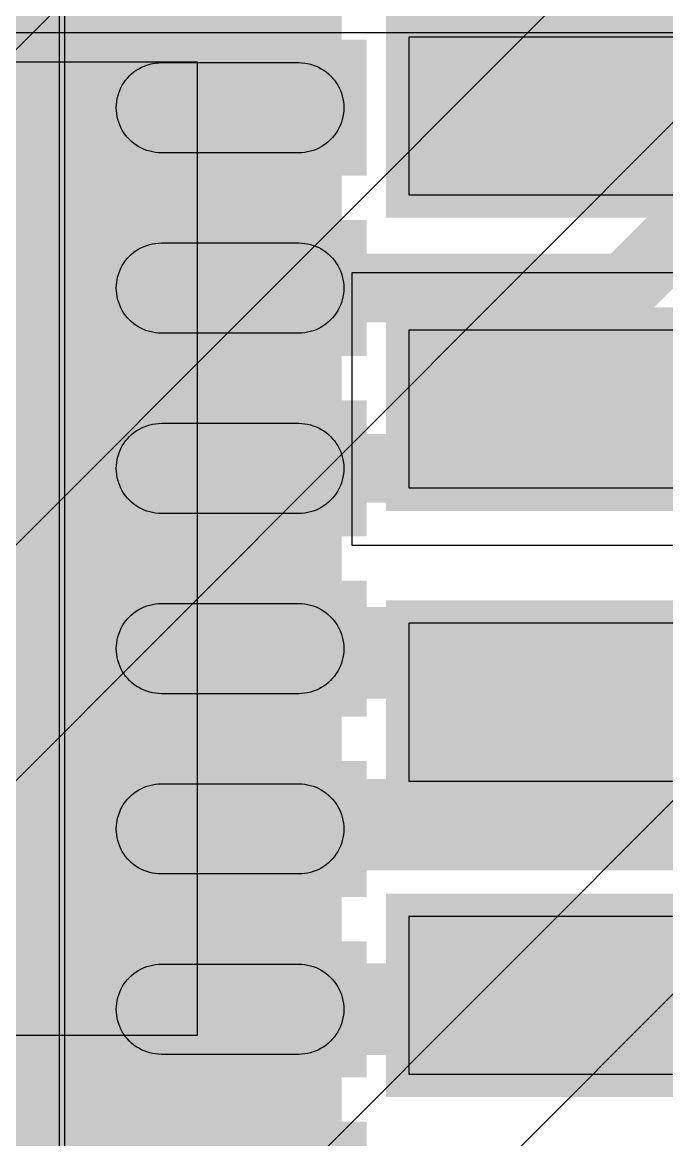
# Model space of a CAD drawing. Header units: inches. Extents: x -11 to 5433, y -4 to 5447.
# Drawn here: x 12.405 to 13.835, y 20.518 to 22.996 of the extents above; entities that cross this region are included whole.
import ezdxf

# ---------------------------------------------------------------- set-up
doc = ezdxf.new("R2010")
doc.units = ezdxf.units.IN
for name, color, linetype in [('Bottom Layer', 5, 'Continuous'), ('Bottom Paste', 16, 'Continuous'), ('Bottom Solder', 6, 'Continuous'), ('Ground', 16, 'Continuous'), ('Power', 76, 'Continuous'), ('Top Layer', 1, 'Continuous'), ('Top Paste', 8, 'Continuous'), ('Top Solder', 216, 'Continuous')]:
    doc.layers.add(name, color=color, linetype=linetype)

# ---------------------------------------------------------------- blocks, each defined once
blk = doc.blocks.new('WQFN_30_EP_2_5_4_5__B_27')
at = {"layer": 'Bottom Layer'}
for points in [[(-1.4524, 0.9), (-1.4524, 1.1), (-0.9474, 1.1), (-0.9474, 0.9)], [(-1.4524, 0.4999), (-1.4524, 0.6999), (-0.9474, 0.6999), (-0.9474, 0.4999)], [(-1.4524, 0.0999), (-1.4524, 0.2999), (-0.9474, 0.2999), (-0.9474, 0.0999)], [(-1.4524, -0.2999), (-1.4524, -0.0999), (-0.9474, -0.0999), (-0.9474, -0.2999)], [(-1.4524, -0.6999), (-1.4524, -0.4999), (-0.9474, -0.4999), (-0.9474, -0.6999)], [(-1.4524, -1.1), (-1.4524, -0.9), (-0.9474, -0.9), (-0.9474, -1.1)]]:
    blk.add_hatch(color=5, dxfattribs=at).paths.add_polyline_path(points)
at = {"layer": 'Bottom Solder'}
for points in [[(-1.5032, 1.2492), (-1.5032, 1.5508), (-0.8966, 1.5508), (-0.8966, 1.2492)], [(-1.5032, 0.8492), (-1.5032, 1.1508), (-0.8966, 1.1508), (-0.8966, 0.8492)], [(-1.5032, 0.4491), (-1.5032, 0.7507), (-0.8966, 0.7507), (-0.8966, 0.4491)], [(-1.5032, 0.0491), (-1.5032, 0.3507), (-0.8966, 0.3507), (-0.8966, 0.0491)], [(-1.5032, -0.3507), (-1.5032, -0.0491), (-0.8966, -0.0491), (-0.8966, -0.3507)], [(-1.5032, -0.7507), (-1.5032, -0.4491), (-0.8966, -0.4491), (-0.8966, -0.7507)], [(-1.5032, -1.1508), (-1.5032, -0.8492), (-0.8966, -0.8492), (-0.8966, -1.1508)]]:
    blk.add_hatch(color=6, dxfattribs=at).paths.add_polyline_path(points)
at = {"layer": 'Bottom Paste'}
for p, q in [((-1.3966, 1.0897), (-1.3907, 1.0924)), ((-1.3907, 1.0924), (-1.3846, 1.0947)), ((-1.3846, 1.0947), (-1.3783, 1.0966)), ((-1.3783, 1.0966), (-1.3719, 1.0981)), ((-1.3719, 1.0981), (-1.3655, 1.0991)), ((-1.3655, 1.0991), (-1.3589, 1.0998)), ((-1.3589, 1.0998), (-1.3524, 1.1)), ((-1.3524, 1.1), (-1.0474, 1.1)), ((-1.0474, 1.1), (-1.0409, 1.0998)), ((-1.0409, 1.0998), (-1.0343, 1.0991)), ((-1.0343, 1.0991), (-1.0279, 1.0981)), ((-1.0279, 1.0981), (-1.0215, 1.0966)), ((-1.0215, 1.0966), (-1.0152, 1.0947)), ((-1.0152, 1.0947), (-1.0091, 1.0924)), ((-1.0091, 1.0924), (-1.0032, 1.0897)), ((-1.4317, 1.0609), (-1.4276, 1.0659)), ((-1.4276, 1.0659), (-1.4231, 1.0707)), ((-1.4231, 1.0707), (-1.4183, 1.0752)), ((-1.4183, 1.0752), (-1.4133, 1.0793)), ((-1.4133, 1.0793), (-1.4079, 1.0831)), ((-1.4079, 1.0831), (-1.4024, 1.0866)), ((-1.4024, 1.0866), (-1.3966, 1.0897)), ((-1.0032, 1.0897), (-0.9974, 1.0866)), ((-0.9974, 1.0866), (-0.9918, 1.0831)), ((-0.9918, 1.0831), (-0.9865, 1.0793)), ((-0.9865, 1.0793), (-0.9815, 1.0752)), ((-0.9815, 1.0752), (-0.9767, 1.0707)), ((-0.9767, 1.0707), (-0.9722, 1.0659)), ((-0.9722, 1.0659), (-0.9681, 1.0609)), ((-1.4448, 1.0383), (-1.4421, 1.0442)), ((-1.4421, 1.0442), (-1.439, 1.05)), ((-1.439, 1.05), (-1.4355, 1.0555)), ((-1.4355, 1.0555), (-1.4317, 1.0609)), ((-0.9681, 1.0609), (-0.9643, 1.0555)), ((-0.9643, 1.0555), (-0.9608, 1.05)), ((-0.9608, 1.05), (-0.9577, 1.0442)), ((-0.9577, 1.0442), (-0.955, 1.0383)), ((-1.4515, 1.0131), (-1.4505, 1.0195)), ((-1.4505, 1.0195), (-1.449, 1.0259)), ((-1.449, 1.0259), (-1.4471, 1.0322)), ((-1.4471, 1.0322), (-1.4448, 1.0383)), ((-0.955, 1.0383), (-0.9527, 1.0322)), ((-0.9527, 1.0322), (-0.9508, 1.0259)), ((-0.9508, 1.0259), (-0.9493, 1.0195)), ((-0.9493, 1.0195), (-0.9483, 1.0131)), ((-1.4524, 1), (-1.4522, 1.0065)), ((-1.4522, 0.9935), (-1.4524, 1)), ((-1.4522, 1.0065), (-1.4515, 1.0131)), ((-1.4515, 0.9869), (-1.4522, 0.9935)), ((-0.9483, 1.0131), (-0.9476, 1.0065)), ((-0.9476, 0.9935), (-0.9483, 0.9869)), ((-0.9476, 1.0065), (-0.9474, 1)), ((-0.9474, 1), (-0.9476, 0.9935)), ((-0.9476, 0.9935), (-0.9476, 0.9935)), ((-1.4505, 0.9805), (-1.4515, 0.9869)), ((-1.449, 0.9741), (-1.4505, 0.9805)), ((-1.4471, 0.9678), (-1.449, 0.9741)), ((-1.4448, 0.9617), (-1.4471, 0.9678)), ((-0.9527, 0.9678), (-0.955, 0.9617)), ((-0.9508, 0.9741), (-0.9527, 0.9678)), ((-0.9493, 0.9805), (-0.9508, 0.9741)), ((-0.9483, 0.9869), (-0.9493, 0.9805)), ((-1.4421, 0.9558), (-1.4448, 0.9617)), ((-1.439, 0.95), (-1.4421, 0.9558)), ((-1.4355, 0.9444), (-1.439, 0.95)), ((-1.4317, 0.9391), (-1.4355, 0.9444)), ((-0.9643, 0.9444), (-0.9681, 0.9391)), ((-0.9608, 0.95), (-0.9643, 0.9444)), ((-0.9577, 0.9558), (-0.9608, 0.95)), ((-0.955, 0.9617), (-0.9577, 0.9558)), ((-1.4276, 0.9341), (-1.4317, 0.9391)), ((-1.4231, 0.9293), (-1.4276, 0.9341)), ((-1.4183, 0.9248), (-1.4231, 0.9293)), ((-1.4133, 0.9207), (-1.4183, 0.9248)), ((-1.4079, 0.9169), (-1.4133, 0.9207)), ((-0.9865, 0.9207), (-0.9918, 0.9169)), ((-0.9815, 0.9248), (-0.9865, 0.9207)), ((-0.9767, 0.9293), (-0.9815, 0.9248)), ((-0.9722, 0.9341), (-0.9767, 0.9293)), ((-0.9681, 0.9391), (-0.9722, 0.9341)), ((-1.4024, 0.9134), (-1.4079, 0.9169)), ((-1.3966, 0.9103), (-1.4024, 0.9134)), ((-1.3907, 0.9076), (-1.3966, 0.9103)), ((-1.3846, 0.9053), (-1.3907, 0.9076)), ((-1.3783, 0.9034), (-1.3846, 0.9053)), ((-1.3719, 0.9019), (-1.3783, 0.9034)), ((-1.3655, 0.9009), (-1.3719, 0.9019)), ((-1.3589, 0.9002), (-1.3655, 0.9009)), ((-1.3524, 0.9), (-1.3589, 0.9002)), ((-1.0474, 0.9), (-1.3524, 0.9)), ((-1.0409, 0.9002), (-1.0474, 0.9)), ((-1.0343, 0.9009), (-1.0409, 0.9002)), ((-1.0279, 0.9019), (-1.0343, 0.9009)), ((-1.0215, 0.9034), (-1.0279, 0.9019)), ((-1.0152, 0.9053), (-1.0215, 0.9034)), ((-1.0091, 0.9076), (-1.0152, 0.9053)), ((-1.0032, 0.9103), (-1.0091, 0.9076)), ((-0.9974, 0.9134), (-1.0032, 0.9103)), ((-0.9918, 0.9169), (-0.9974, 0.9134)), ((-1.3907, 0.6923), (-1.3846, 0.6946)), ((-1.3846, 0.6946), (-1.3783, 0.6965)), ((-1.3783, 0.6965), (-1.3719, 0.698)), ((-1.3719, 0.698), (-1.3655, 0.6991)), ((-1.3655, 0.6991), (-1.3589, 0.6997)), ((-1.3589, 0.6997), (-1.3524, 0.6999)), ((-1.3524, 0.6999), (-1.0474, 0.6999)), ((-1.0474, 0.6999), (-1.0409, 0.6997)), ((-1.0409, 0.6997), (-1.0343, 0.6991)), ((-1.0343, 0.6991), (-1.0279, 0.698)), ((-1.0279, 0.698), (-1.0215, 0.6965)), ((-1.0215, 0.6965), (-1.0152, 0.6946)), ((-1.0152, 0.6946), (-1.0091, 0.6923)), ((-1.4276, 0.6659), (-1.4231, 0.6707)), ((-1.4231, 0.6707), (-1.4183, 0.6751)), ((-1.4183, 0.6751), (-1.4133, 0.6793)), ((-1.4133, 0.6793), (-1.4079, 0.6831)), ((-1.4079, 0.6831), (-1.4024, 0.6866)), ((-1.4024, 0.6866), (-1.3966, 0.6896)), ((-1.3966, 0.6896), (-1.3907, 0.6923)), ((-1.0091, 0.6923), (-1.0032, 0.6896)), ((-1.0032, 0.6896), (-0.9974, 0.6866)), ((-0.9974, 0.6866), (-0.9918, 0.6831)), ((-0.9918, 0.6831), (-0.9865, 0.6793)), ((-0.9865, 0.6793), (-0.9815, 0.6751)), ((-0.9815, 0.6751), (-0.9767, 0.6707)), ((-0.9767, 0.6707), (-0.9722, 0.6659)), ((-1.4421, 0.6442), (-1.439, 0.6499)), ((-1.439, 0.6499), (-1.4355, 0.6555)), ((-1.4355, 0.6555), (-1.4317, 0.6608)), ((-1.4317, 0.6608), (-1.4276, 0.6659)), ((-0.9722, 0.6659), (-0.9681, 0.6608)), ((-0.9681, 0.6608), (-0.9643, 0.6555)), ((-0.9643, 0.6555), (-0.9608, 0.6499)), ((-0.9608, 0.6499), (-0.9577, 0.6442)), ((-1.4505, 0.6195), (-1.449, 0.6258)), ((-1.449, 0.6258), (-1.4471, 0.6321)), ((-1.4471, 0.6321), (-1.4448, 0.6382)), ((-1.4448, 0.6382), (-1.4421, 0.6442)), ((-0.9577, 0.6442), (-0.955, 0.6382)), ((-0.955, 0.6382), (-0.9527, 0.6321)), ((-0.9527, 0.6321), (-0.9508, 0.6258)), ((-0.9508, 0.6258), (-0.9493, 0.6195)), ((-1.4524, 0.5999), (-1.4522, 0.6065)), ((-1.4522, 0.5934), (-1.4524, 0.5999)), ((-1.4522, 0.6065), (-1.4515, 0.613)), ((-1.4515, 0.613), (-1.4505, 0.6195)), ((-0.9493, 0.6195), (-0.9483, 0.613)), ((-0.9483, 0.613), (-0.9483, 0.613)), ((-0.9483, 0.613), (-0.9476, 0.6065)), ((-0.9476, 0.6065), (-0.9474, 0.5999)), ((-0.9474, 0.5999), (-0.9476, 0.5934)), ((-1.4515, 0.5869), (-1.4522, 0.5934)), ((-1.4505, 0.5804), (-1.4515, 0.5869)), ((-1.449, 0.5741), (-1.4505, 0.5804)), ((-1.4471, 0.5678), (-1.449, 0.5741)), ((-0.9508, 0.5741), (-0.9527, 0.5678)), ((-0.9493, 0.5804), (-0.9508, 0.5741)), ((-0.9483, 0.5869), (-0.9493, 0.5804)), ((-0.9476, 0.5934), (-0.9483, 0.5869)), ((-1.4448, 0.5617), (-1.4471, 0.5678)), ((-1.4421, 0.5557), (-1.4448, 0.5617)), ((-1.439, 0.55), (-1.4421, 0.5557)), ((-1.4355, 0.5444), (-1.439, 0.55)), ((-0.9608, 0.5499), (-0.9643, 0.5444)), ((-0.9577, 0.5557), (-0.9608, 0.5499)), ((-0.955, 0.5617), (-0.9577, 0.5557)), ((-0.9527, 0.5678), (-0.955, 0.5617)), ((-1.4317, 0.5391), (-1.4355, 0.5444)), ((-1.4276, 0.534), (-1.4317, 0.5391)), ((-1.4231, 0.5292), (-1.4276, 0.534)), ((-1.4183, 0.5248), (-1.4231, 0.5292)), ((-1.4133, 0.5206), (-1.4183, 0.5248)), ((-1.4079, 0.5168), (-1.4133, 0.5206)), ((-0.9865, 0.5206), (-0.9918, 0.5168)), ((-0.9815, 0.5248), (-0.9865, 0.5206)), ((-0.9767, 0.5292), (-0.9815, 0.5248)), ((-0.9722, 0.534), (-0.9767, 0.5292)), ((-0.9681, 0.5391), (-0.9722, 0.534)), ((-0.9643, 0.5444), (-0.9681, 0.5391)), ((-1.4024, 0.5133), (-1.4079, 0.5168)), ((-1.3966, 0.5103), (-1.4024, 0.5133)), ((-1.3907, 0.5076), (-1.3966, 0.5103)), ((-1.3846, 0.5053), (-1.3907, 0.5076)), ((-1.3783, 0.5034), (-1.3846, 0.5053)), ((-1.3719, 0.5019), (-1.3783, 0.5034)), ((-1.3655, 0.5008), (-1.3719, 0.5019)), ((-1.3589, 0.5002), (-1.3655, 0.5008)), ((-1.3524, 0.4999), (-1.3589, 0.5002)), ((-1.0474, 0.4999), (-1.3524, 0.4999)), ((-1.0409, 0.5002), (-1.0474, 0.4999)), ((-1.0343, 0.5008), (-1.0409, 0.5002)), ((-1.0279, 0.5019), (-1.0343, 0.5008)), ((-1.0215, 0.5034), (-1.0279, 0.5019)), ((-1.0152, 0.5053), (-1.0215, 0.5034)), ((-1.0091, 0.5076), (-1.0152, 0.5053)), ((-1.0032, 0.5103), (-1.0091, 0.5076)), ((-0.9974, 0.5133), (-1.0032, 0.5103)), ((-0.9918, 0.5168), (-0.9974, 0.5133)), ((-1.3783, 0.2965), (-1.3719, 0.298)), ((-1.3719, 0.298), (-1.3655, 0.299)), ((-1.3655, 0.299), (-1.3589, 0.2997)), ((-1.3589, 0.2997), (-1.3524, 0.2999)), ((-1.3524, 0.2999), (-1.0474, 0.2999)), ((-1.0474, 0.2999), (-1.0409, 0.2997)), ((-1.0409, 0.2997), (-1.0343, 0.299)), ((-1.0343, 0.299), (-1.0279, 0.298)), ((-1.0279, 0.298), (-1.0215, 0.2965)), ((-1.4231, 0.2706), (-1.4183, 0.2751)), ((-1.4183, 0.2751), (-1.4133, 0.2792)), ((-1.4133, 0.2792), (-1.4079, 0.283)), ((-1.4079, 0.283), (-1.4024, 0.2865)), ((-1.4024, 0.2865), (-1.3966, 0.2896)), ((-1.3966, 0.2896), (-1.3907, 0.2923)), ((-1.3907, 0.2923), (-1.3846, 0.2946)), ((-1.3846, 0.2946), (-1.3783, 0.2965)), ((-1.0215, 0.2965), (-1.0152, 0.2946)), ((-1.0152, 0.2946), (-1.0091, 0.2923)), ((-1.0091, 0.2923), (-1.0032, 0.2896)), ((-1.0032, 0.2896), (-0.9974, 0.2865)), ((-0.9974, 0.2865), (-0.9918, 0.283)), ((-0.9918, 0.283), (-0.9865, 0.2792)), ((-0.9865, 0.2792), (-0.9815, 0.2751)), ((-0.9815, 0.2751), (-0.9767, 0.2706)), ((-1.4421, 0.2441), (-1.439, 0.2499)), ((-1.439, 0.2499), (-1.4355, 0.2554)), ((-1.4355, 0.2554), (-1.4317, 0.2608)), ((-1.4317, 0.2608), (-1.4276, 0.2658)), ((-1.4276, 0.2658), (-1.4231, 0.2706)), ((-0.9767, 0.2706), (-0.9722, 0.2658)), ((-0.9722, 0.2658), (-0.9681, 0.2608)), ((-0.9681, 0.2608), (-0.9643, 0.2554)), ((-0.9643, 0.2554), (-0.9608, 0.2499)), ((-0.9608, 0.2499), (-0.9577, 0.2441)), ((-1.4505, 0.2194), (-1.449, 0.2258)), ((-1.449, 0.2258), (-1.4471, 0.2321)), ((-1.4471, 0.2321), (-1.4448, 0.2382)), ((-1.4448, 0.2382), (-1.4421, 0.2441)), ((-0.9577, 0.2441), (-0.955, 0.2382)), ((-0.955, 0.2382), (-0.9527, 0.2321)), ((-0.9527, 0.2321), (-0.9508, 0.2258)), ((-0.9508, 0.2258), (-0.9493, 0.2194)), ((-1.4524, 0.1999), (-1.4522, 0.2064)), ((-1.4522, 0.1934), (-1.4524, 0.1999)), ((-1.4522, 0.2064), (-1.4515, 0.213)), ((-1.4515, 0.213), (-1.4505, 0.2194)), ((-0.9493, 0.2194), (-0.9483, 0.213)), ((-0.9483, 0.213), (-0.9483, 0.213)), ((-0.9483, 0.213), (-0.9476, 0.2064)), ((-0.9476, 0.2064), (-0.9474, 0.1999)), ((-0.9474, 0.1999), (-0.9476, 0.1934)), ((-1.4515, 0.1868), (-1.4522, 0.1934)), ((-1.4505, 0.1804), (-1.4515, 0.1868)), ((-1.449, 0.174), (-1.4505, 0.1804)), ((-1.4471, 0.1677), (-1.449, 0.174)), ((-0.9508, 0.174), (-0.9527, 0.1677)), ((-0.9493, 0.1804), (-0.9508, 0.174)), ((-0.9483, 0.1868), (-0.9493, 0.1804)), ((-0.9476, 0.1934), (-0.9483, 0.1868)), ((-1.4448, 0.1616), (-1.4471, 0.1677)), ((-1.4421, 0.1557), (-1.4448, 0.1616)), ((-1.439, 0.1499), (-1.4421, 0.1557)), ((-1.4355, 0.1443), (-1.439, 0.1499)), ((-0.9608, 0.1499), (-0.9643, 0.1443)), ((-0.9577, 0.1557), (-0.9608, 0.1499)), ((-0.955, 0.1616), (-0.9577, 0.1557)), ((-0.9527, 0.1677), (-0.955, 0.1616)), ((-1.4317, 0.139), (-1.4355, 0.1443)), ((-1.4276, 0.134), (-1.4317, 0.139)), ((-1.4231, 0.1292), (-1.4276, 0.134)), ((-1.4183, 0.1247), (-1.4231, 0.1292)), ((-1.4133, 0.1206), (-1.4183, 0.1247)), ((-0.9815, 0.1247), (-0.9865, 0.1206)), ((-0.9767, 0.1292), (-0.9815, 0.1247)), ((-0.9722, 0.134), (-0.9767, 0.1292)), ((-0.9681, 0.139), (-0.9722, 0.134)), ((-0.9643, 0.1443), (-0.9681, 0.139)), ((-1.4079, 0.1168), (-1.4133, 0.1206)), ((-1.4024, 0.1133), (-1.4079, 0.1168)), ((-1.3966, 0.1102), (-1.4024, 0.1133)), ((-1.3907, 0.1075), (-1.3966, 0.1102)), ((-1.3846, 0.1052), (-1.3907, 0.1075)), ((-1.3783, 0.1033), (-1.3846, 0.1052)), ((-1.3719, 0.1018), (-1.3783, 0.1033)), ((-1.3655, 0.1008), (-1.3719, 0.1018)), ((-1.3589, 0.1001), (-1.3655, 0.1008)), ((-1.3524, 0.0999), (-1.3589, 0.1001)), ((-1.0474, 0.0999), (-1.3524, 0.0999)), ((-1.0409, 0.1001), (-1.0474, 0.0999)), ((-1.0343, 0.1008), (-1.0409, 0.1001)), ((-1.0279, 0.1018), (-1.0343, 0.1008)), ((-1.0215, 0.1033), (-1.0279, 0.1018)), ((-1.0152, 0.1052), (-1.0215, 0.1033)), ((-1.0091, 0.1075), (-1.0152, 0.1052)), ((-1.0032, 0.1102), (-1.0091, 0.1075)), ((-0.9974, 0.1133), (-1.0032, 0.1102)), ((-0.9918, 0.1168), (-0.9974, 0.1133)), ((-0.9865, 0.1206), (-0.9918, 0.1168)), ((-1.4183, -0.1247), (-1.4133, -0.1206)), ((-1.4133, -0.1206), (-1.4079, -0.1168)), ((-1.4079, -0.1168), (-1.4024, -0.1133)), ((-1.4024, -0.1133), (-1.3966, -0.1102)), ((-1.3966, -0.1102), (-1.3907, -0.1075)), ((-1.3907, -0.1075), (-1.3846, -0.1052)), ((-1.3846, -0.1052), (-1.3783, -0.1033)), ((-1.3783, -0.1033), (-1.3719, -0.1018)), ((-1.3719, -0.1018), (-1.3655, -0.1008)), ((-1.3655, -0.1008), (-1.3589, -0.1001)), ((-1.3589, -0.1001), (-1.3524, -0.0999)), ((-1.3524, -0.0999), (-1.0474, -0.0999)), ((-1.0474, -0.0999), (-1.0409, -0.1001)), ((-1.0409, -0.1001), (-1.0343, -0.1008)), ((-1.0343, -0.1008), (-1.0279, -0.1018)), ((-1.0279, -0.1018), (-1.0215, -0.1033)), ((-1.0215, -0.1033), (-1.0152, -0.1052)), ((-1.0152, -0.1052), (-1.0091, -0.1075)), ((-1.0091, -0.1075), (-1.0032, -0.1102)), ((-1.0032, -0.1102), (-0.9974, -0.1133)), ((-0.9974, -0.1133), (-0.9918, -0.1168)), ((-0.9918, -0.1168), (-0.9865, -0.1206)), ((-0.9865, -0.1206), (-0.9815, -0.1247)), ((-1.439, -0.1499), (-1.4355, -0.1443)), ((-1.4355, -0.1443), (-1.4317, -0.139)), ((-1.4317, -0.139), (-1.4276, -0.134)), ((-1.4276, -0.134), (-1.4231, -0.1292)), ((-1.4231, -0.1292), (-1.4183, -0.1247)), ((-0.9815, -0.1247), (-0.9767, -0.1292)), ((-0.9767, -0.1292), (-0.9722, -0.134)), ((-0.9722, -0.134), (-0.9681, -0.139)), ((-0.9681, -0.139), (-0.9643, -0.1443)), ((-0.9643, -0.1443), (-0.9608, -0.1499)), ((-1.449, -0.174), (-1.4471, -0.1677)), ((-1.4471, -0.1677), (-1.4448, -0.1616)), ((-1.4448, -0.1616), (-1.4421, -0.1557)), ((-1.4421, -0.1557), (-1.439, -0.1499)), ((-0.9608, -0.1499), (-0.9577, -0.1557)), ((-0.9577, -0.1557), (-0.955, -0.1616)), ((-0.955, -0.1616), (-0.9527, -0.1677)), ((-0.9527, -0.1677), (-0.9508, -0.174)), ((-1.4524, -0.1999), (-1.4522, -0.1934)), ((-1.4522, -0.1934), (-1.4515, -0.1868)), ((-1.4515, -0.1868), (-1.4505, -0.1804)), ((-1.4505, -0.1804), (-1.449, -0.174)), ((-0.9508, -0.174), (-0.9493, -0.1804)), ((-0.9493, -0.1804), (-0.9483, -0.1868)), ((-0.9483, -0.1868), (-0.9476, -0.1934)), ((-0.9476, -0.1934), (-0.9474, -0.1999)), ((-1.4522, -0.2064), (-1.4524, -0.1999)), ((-1.4515, -0.213), (-1.4522, -0.2064)), ((-1.4505, -0.2194), (-1.4515, -0.213)), ((-1.449, -0.2258), (-1.4505, -0.2194)), ((-0.9493, -0.2194), (-0.9508, -0.2258)), ((-0.9483, -0.213), (-0.9493, -0.2194)), ((-0.9476, -0.2064), (-0.9483, -0.213)), ((-0.9474, -0.1999), (-0.9476, -0.2064)), ((-0.9476, -0.2064), (-0.9476, -0.2064)), ((-1.4471, -0.2321), (-1.449, -0.2258)), ((-1.4448, -0.2382), (-1.4471, -0.2321)), ((-1.4421, -0.2441), (-1.4448, -0.2382)), ((-1.439, -0.2499), (-1.4421, -0.2441)), ((-0.9577, -0.2441), (-0.9608, -0.2499)), ((-0.955, -0.2382), (-0.9577, -0.2441)), ((-0.9527, -0.2321), (-0.955, -0.2382)), ((-0.9508, -0.2258), (-0.9527, -0.2321)), ((-1.4355, -0.2554), (-1.439, -0.2499)), ((-1.4317, -0.2608), (-1.4355, -0.2554)), ((-1.4276, -0.2658), (-1.4317, -0.2608)), ((-1.4231, -0.2706), (-1.4276, -0.2658)), ((-1.4183, -0.2751), (-1.4231, -0.2706)), ((-0.9767, -0.2706), (-0.9815, -0.2751)), ((-0.9722, -0.2658), (-0.9767, -0.2706)), ((-0.9681, -0.2608), (-0.9722, -0.2658)), ((-0.9643, -0.2554), (-0.9681, -0.2608)), ((-0.9608, -0.2499), (-0.9643, -0.2554)), ((-1.4133, -0.2792), (-1.4183, -0.2751)), ((-1.4079, -0.283), (-1.4133, -0.2792)), ((-1.4024, -0.2865), (-1.4079, -0.283)), ((-1.3966, -0.2896), (-1.4024, -0.2865)), ((-1.3907, -0.2923), (-1.3966, -0.2896)), ((-1.3846, -0.2946), (-1.3907, -0.2923)), ((-1.3783, -0.2965), (-1.3846, -0.2946)), ((-1.3719, -0.298), (-1.3783, -0.2965)), ((-1.0215, -0.2965), (-1.0279, -0.298)), ((-1.0152, -0.2946), (-1.0215, -0.2965)), ((-1.0091, -0.2923), (-1.0152, -0.2946)), ((-1.0032, -0.2896), (-1.0091, -0.2923)), ((-0.9974, -0.2865), (-1.0032, -0.2896)), ((-0.9918, -0.283), (-0.9974, -0.2865)), ((-0.9865, -0.2792), (-0.9918, -0.283)), ((-0.9815, -0.2751), (-0.9865, -0.2792)), ((-1.3655, -0.299), (-1.3719, -0.298)), ((-1.3589, -0.2997), (-1.3655, -0.299)), ((-1.3524, -0.2999), (-1.3589, -0.2997)), ((-1.0474, -0.2999), (-1.3524, -0.2999)), ((-1.0409, -0.2997), (-1.0474, -0.2999)), ((-1.0343, -0.299), (-1.0409, -0.2997)), ((-1.0279, -0.298), (-1.0343, -0.299)), ((-1.4133, -0.5206), (-1.4079, -0.5168)), ((-1.4079, -0.5168), (-1.4024, -0.5133)), ((-1.4024, -0.5133), (-1.3966, -0.5103)), ((-1.3966, -0.5103), (-1.3907, -0.5076)), ((-1.3907, -0.5076), (-1.3846, -0.5053)), ((-1.3846, -0.5053), (-1.3783, -0.5034)), ((-1.3783, -0.5034), (-1.3719, -0.5019)), ((-1.3719, -0.5019), (-1.3655, -0.5008)), ((-1.3655, -0.5008), (-1.3589, -0.5002)), ((-1.3589, -0.5002), (-1.3524, -0.4999)), ((-1.3524, -0.4999), (-1.0474, -0.4999)), ((-1.0474, -0.4999), (-1.0409, -0.5002)), ((-1.0409, -0.5002), (-1.0343, -0.5008)), ((-1.0343, -0.5008), (-1.0279, -0.5019)), ((-1.0279, -0.5019), (-1.0215, -0.5034)), ((-1.0215, -0.5034), (-1.0152, -0.5053)), ((-1.0152, -0.5053), (-1.0091, -0.5076)), ((-1.0091, -0.5076), (-1.0032, -0.5103)), ((-1.0032, -0.5103), (-0.9974, -0.5133)), ((-0.9974, -0.5133), (-0.9918, -0.5168)), ((-0.9918, -0.5168), (-0.9865, -0.5206)), ((-1.439, -0.55), (-1.4355, -0.5444)), ((-1.4355, -0.5444), (-1.4317, -0.5391)), ((-1.4317, -0.5391), (-1.4276, -0.534)), ((-1.4276, -0.534), (-1.4231, -0.5292)), ((-1.4231, -0.5292), (-1.4183, -0.5248)), ((-1.4183, -0.5248), (-1.4133, -0.5206)), ((-0.9865, -0.5206), (-0.9815, -0.5248)), ((-0.9815, -0.5248), (-0.9767, -0.5292)), ((-0.9767, -0.5292), (-0.9722, -0.534)), ((-0.9722, -0.534), (-0.9681, -0.5391)), ((-0.9681, -0.5391), (-0.9643, -0.5444)), ((-0.9643, -0.5444), (-0.9608, -0.55)), ((-1.449, -0.5741), (-1.4471, -0.5678)), ((-1.4471, -0.5678), (-1.4448, -0.5617)), ((-1.4448, -0.5617), (-1.4421, -0.5557)), ((-1.4421, -0.5557), (-1.439, -0.55)), ((-0.9608, -0.55), (-0.9577, -0.5557)), ((-0.9577, -0.5557), (-0.955, -0.5617)), ((-0.955, -0.5617), (-0.9527, -0.5678)), ((-0.9527, -0.5678), (-0.9508, -0.5741)), ((-1.4524, -0.5999), (-1.4522, -0.5934)), ((-1.4522, -0.5934), (-1.4515, -0.5869)), ((-1.4515, -0.5869), (-1.4505, -0.5804)), ((-1.4505, -0.5804), (-1.449, -0.5741)), ((-0.9508, -0.5741), (-0.9493, -0.5804)), ((-0.9493, -0.5804), (-0.9483, -0.5869)), ((-0.9483, -0.5869), (-0.9483, -0.5869)), ((-0.9483, -0.5869), (-0.9476, -0.5934)), ((-0.9476, -0.5934), (-0.9474, -0.5999)), ((-1.4522, -0.6065), (-1.4524, -0.5999)), ((-1.4515, -0.613), (-1.4522, -0.6065)), ((-1.4505, -0.6195), (-1.4515, -0.613)), ((-1.449, -0.6258), (-1.4505, -0.6195)), ((-0.9493, -0.6195), (-0.9508, -0.6258)), ((-0.9483, -0.613), (-0.9493, -0.6195)), ((-0.9476, -0.6065), (-0.9483, -0.613)), ((-0.9474, -0.5999), (-0.9476, -0.6065)), ((-1.4471, -0.6321), (-1.449, -0.6258)), ((-1.4448, -0.6382), (-1.4471, -0.6321)), ((-1.4421, -0.6442), (-1.4448, -0.6382)), ((-1.439, -0.6499), (-1.4421, -0.6442)), ((-0.9577, -0.6442), (-0.9608, -0.65)), ((-0.955, -0.6382), (-0.9577, -0.6442)), ((-0.9527, -0.6321), (-0.955, -0.6382)), ((-0.9508, -0.6258), (-0.9527, -0.6321)), ((-1.4355, -0.6555), (-1.439, -0.6499)), ((-1.4317, -0.6608), (-1.4355, -0.6555)), ((-1.4276, -0.6659), (-1.4317, -0.6608)), ((-1.4231, -0.6707), (-1.4276, -0.6659)), ((-0.9722, -0.6659), (-0.9767, -0.6707)), ((-0.9681, -0.6608), (-0.9722, -0.6659)), ((-0.9643, -0.6555), (-0.9681, -0.6608)), ((-0.9608, -0.65), (-0.9643, -0.6555)), ((-1.4183, -0.6751), (-1.4231, -0.6707)), ((-1.4133, -0.6793), (-1.4183, -0.6751)), ((-1.4079, -0.6831), (-1.4133, -0.6793)), ((-1.4024, -0.6866), (-1.4079, -0.6831)), ((-1.3966, -0.6896), (-1.4024, -0.6866)), ((-1.3907, -0.6923), (-1.3966, -0.6896)), ((-1.3846, -0.6946), (-1.3907, -0.6923)), ((-1.0091, -0.6923), (-1.0152, -0.6946)), ((-1.0032, -0.6896), (-1.0091, -0.6923)), ((-0.9974, -0.6866), (-1.0032, -0.6896)), ((-0.9918, -0.6831), (-0.9974, -0.6866)), ((-0.9865, -0.6793), (-0.9918, -0.6831)), ((-0.9815, -0.6751), (-0.9865, -0.6793)), ((-0.9767, -0.6707), (-0.9815, -0.6751)), ((-1.3783, -0.6965), (-1.3846, -0.6946)), ((-1.3719, -0.698), (-1.3783, -0.6965)), ((-1.3655, -0.6991), (-1.3719, -0.698)), ((-1.3589, -0.6997), (-1.3655, -0.6991)), ((-1.3524, -0.6999), (-1.3589, -0.6997)), ((-1.0474, -0.6999), (-1.3524, -0.6999)), ((-1.0409, -0.6997), (-1.0474, -0.6999)), ((-1.0343, -0.6991), (-1.0409, -0.6997)), ((-1.0279, -0.698), (-1.0343, -0.6991)), ((-1.0215, -0.6965), (-1.0279, -0.698)), ((-1.0152, -0.6946), (-1.0215, -0.6965)), ((-1.4133, -0.9207), (-1.4079, -0.9169)), ((-1.4079, -0.9169), (-1.4024, -0.9134)), ((-1.4024, -0.9134), (-1.3966, -0.9103)), ((-1.3966, -0.9103), (-1.3907, -0.9076)), ((-1.3907, -0.9076), (-1.3846, -0.9053)), ((-1.3846, -0.9053), (-1.3783, -0.9034)), ((-1.3783, -0.9034), (-1.3719, -0.9019)), ((-1.3719, -0.9019), (-1.3655, -0.9009)), ((-1.3655, -0.9009), (-1.3589, -0.9002)), ((-1.3589, -0.9002), (-1.3524, -0.9)), ((-1.3524, -0.9), (-1.0474, -0.9)), ((-1.0474, -0.9), (-1.0409, -0.9002)), ((-1.0409, -0.9002), (-1.0343, -0.9009)), ((-1.0343, -0.9009), (-1.0279, -0.9019)), ((-1.0279, -0.9019), (-1.0215, -0.9034)), ((-1.0215, -0.9034), (-1.0152, -0.9053)), ((-1.0152, -0.9053), (-1.0091, -0.9076)), ((-1.0091, -0.9076), (-1.0032, -0.9103)), ((-1.0032, -0.9103), (-0.9974, -0.9134)), ((-0.9974, -0.9134), (-0.9918, -0.9169)), ((-0.9918, -0.9169), (-0.9865, -0.9207)), ((-1.4355, -0.9444), (-1.4317, -0.9391)), ((-1.4317, -0.9391), (-1.4276, -0.9341)), ((-1.4276, -0.9341), (-1.4231, -0.9293)), ((-1.4231, -0.9293), (-1.4183, -0.9248)), ((-1.4183, -0.9248), (-1.4133, -0.9207)), ((-0.9865, -0.9207), (-0.9815, -0.9248)), ((-0.9815, -0.9248), (-0.9767, -0.9293)), ((-0.9767, -0.9293), (-0.9722, -0.9341)), ((-0.9722, -0.9341), (-0.9681, -0.9391)), ((-0.9681, -0.9391), (-0.9643, -0.9444)), ((-1.4471, -0.9678), (-1.4448, -0.9617)), ((-1.4448, -0.9617), (-1.4421, -0.9558)), ((-1.4421, -0.9558), (-1.439, -0.95)), ((-1.439, -0.95), (-1.4355, -0.9444)), ((-0.9643, -0.9444), (-0.9608, -0.95)), ((-0.9608, -0.95), (-0.9577, -0.9558)), ((-0.9577, -0.9558), (-0.955, -0.9617)), ((-0.955, -0.9617), (-0.9527, -0.9678)), ((-1.4522, -0.9935), (-1.4515, -0.9869)), ((-1.4515, -0.9869), (-1.4505, -0.9805)), ((-1.4505, -0.9805), (-1.449, -0.9741)), ((-1.449, -0.9741), (-1.4471, -0.9678)), ((-0.9527, -0.9678), (-0.9508, -0.9741)), ((-0.9508, -0.9741), (-0.9493, -0.9805)), ((-0.9493, -0.9805), (-0.9483, -0.9869)), ((-0.9483, -0.9869), (-0.9476, -0.9935)), ((-1.4524, -1), (-1.4522, -0.9935)), ((-1.4522, -1.0065), (-1.4524, -1)), ((-1.4515, -1.0131), (-1.4522, -1.0065)), ((-1.4505, -1.0195), (-1.4515, -1.0131)), ((-0.9483, -1.0131), (-0.9493, -1.0195)), ((-0.9476, -1.0065), (-0.9483, -1.0131)), ((-0.9476, -0.9935), (-0.9474, -1)), ((-0.9474, -1), (-0.9476, -1.0065)), ((-0.9476, -1.0065), (-0.9476, -1.0065)), ((-1.449, -1.0259), (-1.4505, -1.0195)), ((-1.4471, -1.0322), (-1.449, -1.0259)), ((-1.4448, -1.0383), (-1.4471, -1.0322)), ((-1.4421, -1.0442), (-1.4448, -1.0383)), ((-0.955, -1.0383), (-0.9577, -1.0442)), ((-0.9527, -1.0322), (-0.955, -1.0383)), ((-0.9508, -1.0259), (-0.9527, -1.0322)), ((-0.9493, -1.0195), (-0.9508, -1.0259)), ((-1.439, -1.05), (-1.4421, -1.0442)), ((-1.4355, -1.0555), (-1.439, -1.05)), ((-1.4317, -1.0609), (-1.4355, -1.0555)), ((-1.4276, -1.0659), (-1.4317, -1.0609)), ((-0.9681, -1.0609), (-0.9722, -1.0659)), ((-0.9643, -1.0555), (-0.9681, -1.0609)), ((-0.9608, -1.05), (-0.9643, -1.0555)), ((-0.9577, -1.0442), (-0.9608, -1.05)), ((-1.4231, -1.0707), (-1.4276, -1.0659)), ((-1.4183, -1.0752), (-1.4231, -1.0707)), ((-1.4133, -1.0793), (-1.4183, -1.0752)), ((-1.4079, -1.0831), (-1.4133, -1.0793)), ((-1.4024, -1.0866), (-1.4079, -1.0831)), ((-1.3966, -1.0897), (-1.4024, -1.0866)), ((-1.3907, -1.0924), (-1.3966, -1.0897)), ((-1.0032, -1.0897), (-1.0091, -1.0924)), ((-0.9974, -1.0866), (-1.0032, -1.0897)), ((-0.9918, -1.0831), (-0.9974, -1.0866)), ((-0.9865, -1.0793), (-0.9918, -1.0831)), ((-0.9815, -1.0752), (-0.9865, -1.0793)), ((-0.9767, -1.0707), (-0.9815, -1.0752)), ((-0.9722, -1.0659), (-0.9767, -1.0707)), ((-1.3846, -1.0947), (-1.3907, -1.0924)), ((-1.3783, -1.0966), (-1.3846, -1.0947)), ((-1.3719, -1.0981), (-1.3783, -1.0966)), ((-1.3655, -1.0991), (-1.3719, -1.0981)), ((-1.3589, -1.0998), (-1.3655, -1.0991)), ((-1.3524, -1.1), (-1.3589, -1.0998)), ((-1.0474, -1.1), (-1.3524, -1.1)), ((-1.0409, -1.0998), (-1.0474, -1.1)), ((-1.0343, -1.0991), (-1.0409, -1.0998)), ((-1.0279, -1.0981), (-1.0343, -1.0991)), ((-1.0215, -1.0966), (-1.0279, -1.0981)), ((-1.0152, -1.0947), (-1.0215, -1.0966)), ((-1.0091, -1.0924), (-1.0152, -1.0947))]:
    blk.add_line(p, q, dxfattribs=at)
at = {"layer": 'Bottom Solder'}
for p in [(-0.8184, 1.9034), (0.6842, 1.9024), (-1.4883, 1.6617), (0.95, 1.6459)]:
    blk.add_line(p, (-5421.186, -5425.6862), dxfattribs=at)
blk = doc.blocks.new('TL3340AF160QG_48')
at = {"layer": 'Top Solder'}
blk.add_line((0.7722, 1.9528), (-5443.0227, 5441.6372), dxfattribs=at)
blk = doc.blocks.new('16_QFN__4_4__53')
at = {"layer": 'Top Layer'}
for points in [[(1.35, 1.35), (1.35, -1.35), (-1.35, -1.35), (-1.35, 1.35)], [(-0.8156, -1.55), (-0.8156, -2.55), (-1.1656, -2.55), (-1.1656, -1.55)], [(-0.1654, -1.55), (-0.1654, -2.55), (-0.5154, -2.55), (-0.5154, -1.55)], [(0.4849, -1.55), (0.4849, -2.55), (0.1349, -2.55), (0.1349, -1.55)], [(1.1351, -1.55), (1.1351, -2.55), (0.7851, -2.55), (0.7851, -1.55)]]:
    blk.add_hatch(color=1, dxfattribs=at).paths.add_polyline_path(points)
at = {"layer": 'Top Solder'}
for points in [[(1.4008, 1.4008), (1.4008, -1.4008), (-1.4008, -1.4008), (-1.4008, 1.4008)], [(-0.7648, -1.4992), (-0.7648, -2.6008), (-1.2164, -2.6008), (-1.2164, -1.4992)], [(-0.1146, -1.4992), (-0.1146, -2.6008), (-0.5662, -2.6008), (-0.5662, -1.4992)], [(0.5357, -1.4992), (0.5357, -2.6008), (0.0841, -2.6008), (0.0841, -1.4992)], [(1.1859, -1.4992), (1.1859, -2.6008), (0.7343, -2.6008), (0.7343, -1.4992)]]:
    blk.add_hatch(color=216, dxfattribs=at).paths.add_polyline_path(points)
at = {"layer": 'Top Paste'}
for p, q in [((-1.08, -1.08), (-1.08, 1.08)), ((1.08, 1.08), (1.08, -1.08)), ((1.08, -1.08), (-1.08, -1.08)), ((-0.8156, -1.55), (-1.1656, -1.55)), ((-1.1656, -1.55), (-1.1656, -2.55)), ((-0.8156, -2.55), (-0.8156, -1.55)), ((-0.1654, -1.55), (-0.5154, -1.55)), ((-0.5154, -1.55), (-0.5154, -2.55)), ((-0.1654, -2.55), (-0.1654, -1.55)), ((0.4849, -1.55), (0.1349, -1.55)), ((0.1349, -1.55), (0.1349, -2.55)), ((0.4849, -2.55), (0.4849, -1.55)), ((1.1351, -1.55), (0.7851, -1.55)), ((0.7851, -1.55), (0.7851, -2.55)), ((1.1351, -2.55), (1.1351, -1.55))]:
    blk.add_line(p, q, dxfattribs=at)

msp = doc.modelspace()

# ---------------------------------------------------------------- linework, layer by layer
at = {"layer": 'Bottom Layer'}
for p, q in [((12.4866, 23.434), (12.4866, 22.5799)), ((12.4866, 22.5799), (12.4866, 21.38)), ((12.4866, 21.38), (12.4866, 20.1799))]:
    msp.add_line(p, q, dxfattribs=at)
for points in [[(13.7426, 22.4069, 0.1524, 0.1524, 0), (15.2307, 23.895, 0.1524, 0.1524, 0)], [(12.8661, 22.4069, 0.1524, 0.1524, 0), (13.7426, 22.4069, 0.1524, 0.1524, 0)], [(12.8661, 22.0068, 0.1524, 0.1524, 0), (14.7241, 22.0068, 0.1524, 0.1524, 0)], [(12.8661, 21.607, 0.2032, 0.2032, 0), (12.8756, 21.5975, 0.2032, 0.2032, 0)], [(12.8756, 21.5975, 0.2032, 0.2032, 0), (14.3044, 21.5975, 0.2032, 0.2032, 0)], [(12.8661, 21.207, 0.2032, 0.2032, 0), (12.8756, 21.2165, 0.2032, 0.2032, 0)], [(12.8756, 21.2165, 0.2032, 0.2032, 0), (14.3044, 21.2165, 0.2032, 0.2032, 0)], [(12.8661, 20.8069, 0.2032, 0.2032, 0), (14.2728, 20.8069, 0.2032, 0.2032, 0)]]:
    msp.add_lwpolyline(points, format="xyseb", dxfattribs=at)
for points in [[(12.828, 22.4069, 0.0762, 0.0762, 1), (12.9042, 22.4069, 0.0762, 0.0762, 1)], [(13.7045, 22.4069, 0.0762, 0.0762, 1), (13.7807, 22.4069, 0.0762, 0.0762, 1)], [(13.7045, 22.4069, 0.0762, 0.0762, 1), (13.7807, 22.4069, 0.0762, 0.0762, 1)], [(12.828, 22.0068, 0.0762, 0.0762, 1), (12.9042, 22.0068, 0.0762, 0.0762, 1)], [(12.8153, 21.607, 0.1016, 0.1016, 1), (12.9169, 21.607, 0.1016, 0.1016, 1)], [(12.8248, 21.5975, 0.1016, 0.1016, 1), (12.9264, 21.5975, 0.1016, 0.1016, 1)], [(12.8248, 21.5975, 0.1016, 0.1016, 1), (12.9264, 21.5975, 0.1016, 0.1016, 1)], [(12.8248, 21.2165, 0.1016, 0.1016, 1), (12.9264, 21.2165, 0.1016, 0.1016, 1)], [(12.8248, 21.2165, 0.1016, 0.1016, 1), (12.9264, 21.2165, 0.1016, 0.1016, 1)], [(12.8153, 21.207, 0.1016, 0.1016, 1), (12.9169, 21.207, 0.1016, 0.1016, 1)], [(12.8153, 20.8069, 0.1016, 0.1016, 1), (12.9169, 20.8069, 0.1016, 0.1016, 1)]]:
    msp.add_lwpolyline(points, format="xyseb", close=True, dxfattribs=at)
at = {"layer": 'Ground'}
msp.add_line((7.0465, 22.9739), (14.8075, 22.9739), dxfattribs=at)
at = {"layer": 'Power'}
msp.add_line((12.4992, 19.7285), (12.4992, 26.1154), dxfattribs=at)
at = {"layer": 'Top Layer'}
for p, q in [((14.3901, 22.4403), (13.1361, 22.4403)), ((13.1361, 22.4403), (13.1361, 21.8363)), ((13.1361, 21.8363), (14.3901, 21.8363))]:
    msp.add_line(p, q, dxfattribs=at)
msp.add_lwpolyline([(13.7631, 22.1383, 0.254, 0.254, 0), (16.1138, 22.1383, 0.254, 0.254, 0)], format="xyseb", dxfattribs=at)
msp.add_lwpolyline([(13.6996, 22.1383, 0.127, 0.127, 1), (13.8266, 22.1383, 0.127, 0.127, 1)], format="xyseb", close=True, dxfattribs=at)

# ---------------------------------------------------------------- block references
for name, p, rotation in [('TL3340AF160QG_48', (-8.785, 4.4704), 270), ('WQFN_30_EP_2_5_4_5__B_27', (11.6662, 21.8069), 180), ('16_QFN__4_4__53', (11.7131, 21.8285), 90)]:
    msp.add_blockref(name, p, dxfattribs=dict(rotation=rotation))

doc.saveas('drawing.dxf')
